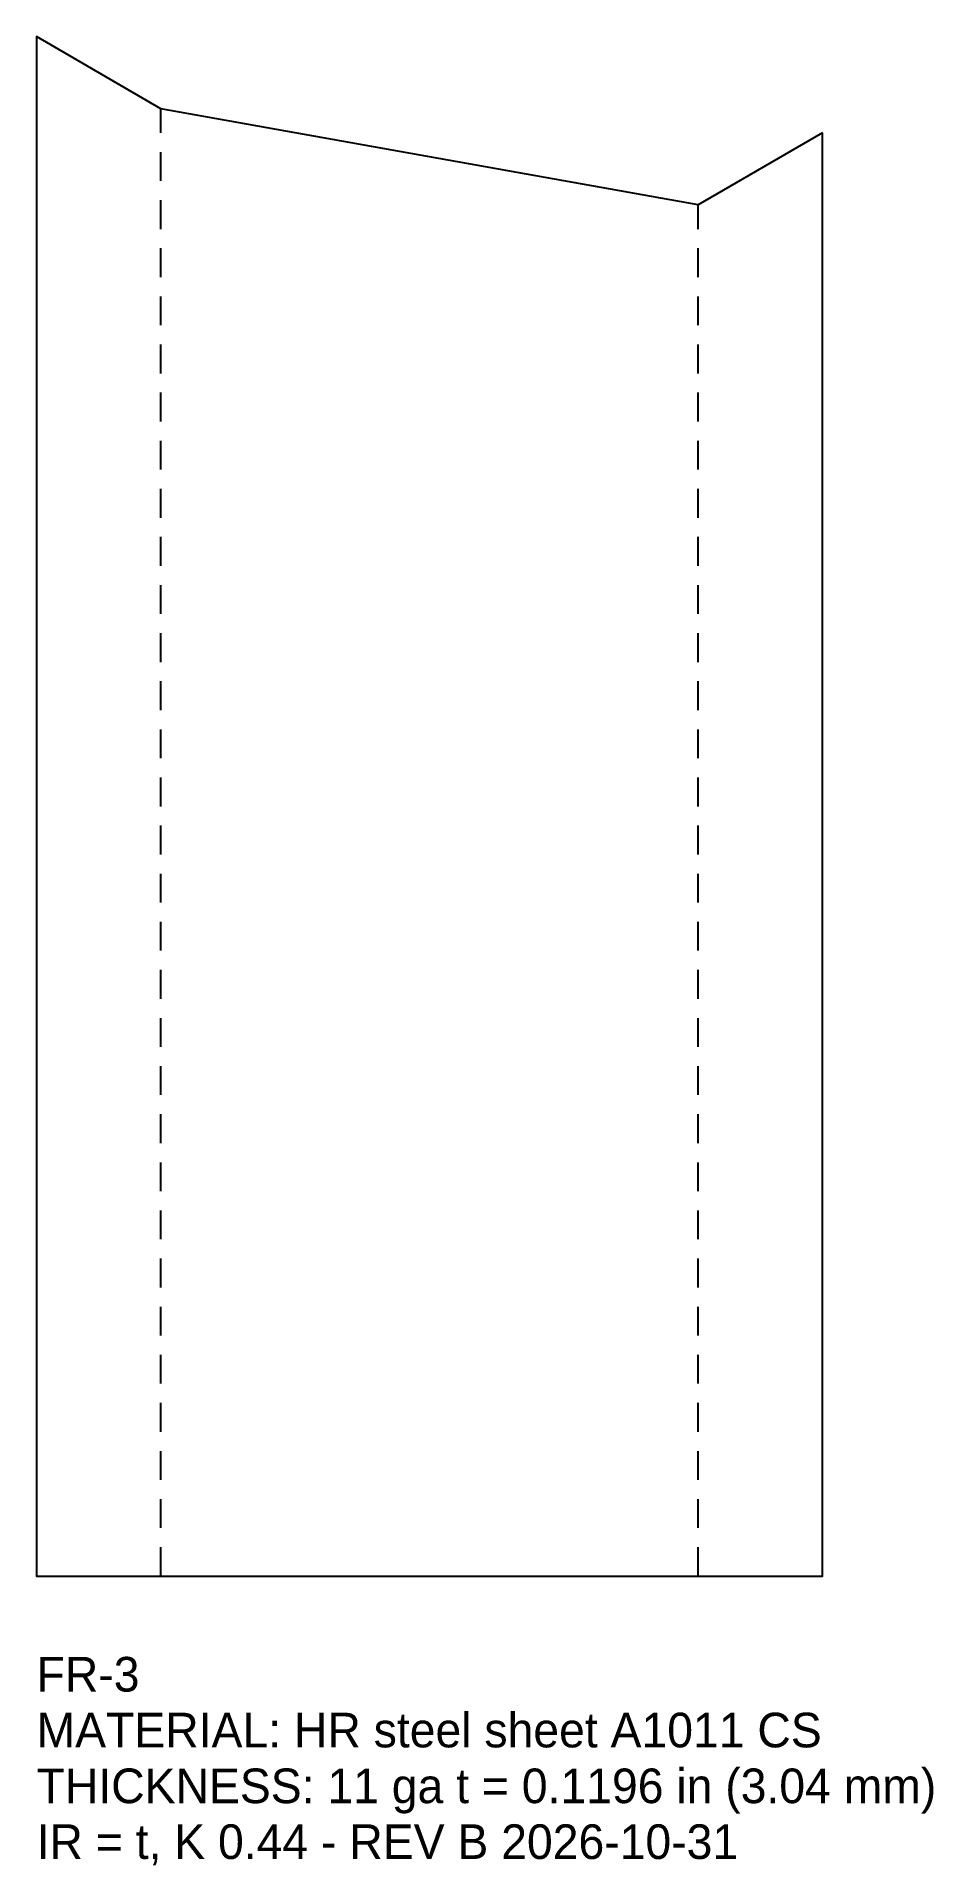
# Model space of a CAD drawing. Header units: inches. Extents: x 0 to 4.66, y -1.5 to 8.
import ezdxf

# ---------------------------------------------------------------- set-up
doc = ezdxf.new("R2010")
doc.units = ezdxf.units.IN
doc.header["$MEASUREMENT"] = 0
doc.linetypes.add('DASHED', pattern=[0.25, 0.15, -0.1])
for name, color, linetype in [('BEND', 5, 'DASHED'), ('CUT', 7, 'Continuous'), ('NOTES', 5, 'Continuous')]:
    doc.layers.add(name, color=color, linetype=linetype)

msp = doc.modelspace()

# ---------------------------------------------------------------- linework, layer by layer
at = {"layer": 'BEND'}
for p, q in [((0.6461, 0), (0.6461, 7.625)), ((3.4382, 0), (3.4382, 7.125))]:
    msp.add_line(p, q, dxfattribs=at)
at = {"layer": 'CUT'}
msp.add_lwpolyline([(4.0842, 7.5), (3.4382, 7.125), (0.6461, 7.625), (0, 8), (0, 0), (4.0842, 0)], close=True, dxfattribs=at)

# ---------------------------------------------------------------- texts
at = {"layer": 'NOTES'}
for s, p in [('FR-3', (0, -0.6)), ('MATERIAL: HR steel sheet A1011 CS', (0, -0.89)), ('THICKNESS: 11 ga t = 0.1196 in (3.04 mm)', (0, -1.18)), ('IR = t, K 0.44 - REV B 2026-10-31', (0, -1.47))]:
    msp.add_text(s, height=0.18, dxfattribs=at).set_placement(p)

doc.saveas('drawing.dxf')
